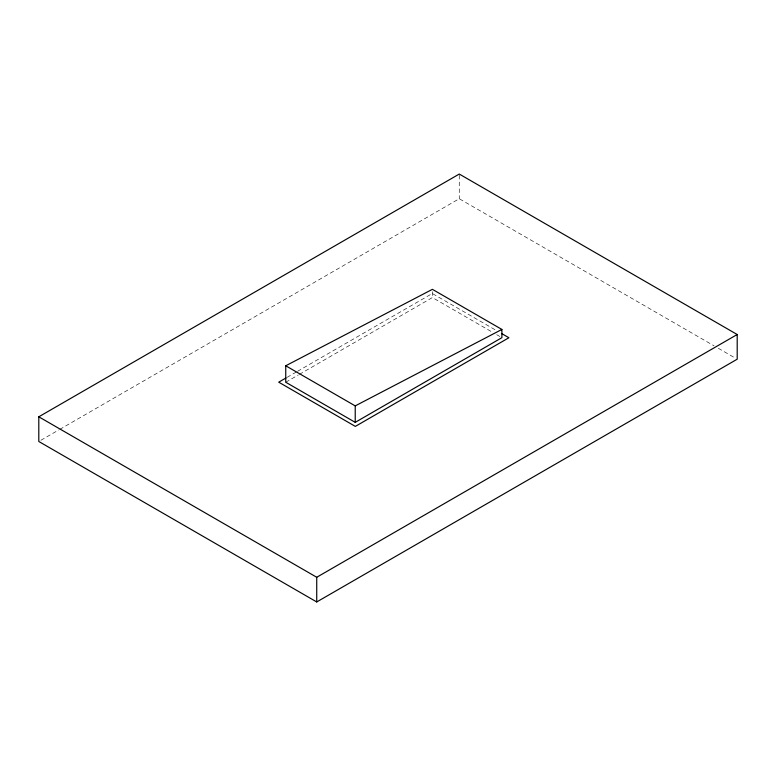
<?xml version="1.0" encoding="UTF-8"?>
<svg xmlns="http://www.w3.org/2000/svg" width="776" height="776" viewBox="0 0 776 776"><rect width="100%" height="100%" fill="white"/><g stroke="black" fill="none" stroke-linecap="round" stroke-linejoin="round"><path stroke-width="0.58" stroke-dasharray="3.88 2.91" d="M40.895 440.273L58.724 429.982M59.771 429.38L459.266 198.734L714.124 345.873M287.081 377.349L296.48 371.917M297.528 371.316L432.3 293.503L496.32 330.469M285.743 382.238L298.314 374.973M299.361 374.371L432.407 297.557L492.556 332.283M718.324 348.298L735.105 357.988M496.708 334.679L499.822 336.474M459.266 175.221L459.266 198.734M432.407 291.679L432.407 297.557"/><path stroke-width="1.16" d="M38.8 416.799L459.266 174.047L737.2 334.514L737.2 359.201L316.734 601.953L38.8 441.486L38.8 416.799L316.734 577.266L737.2 334.514M286.034 377.951L278.72 382.17L355.33 426.402L508.91 337.735L501.568 333.496M355.224 422.348L501.888 337.676L501.888 329.441L432.407 289.332L285.743 365.777L285.743 382.238L355.224 422.348L355.224 405.887L285.743 365.777M355.224 405.887L501.888 329.441M316.734 577.266L316.734 601.953"/></g></svg>
